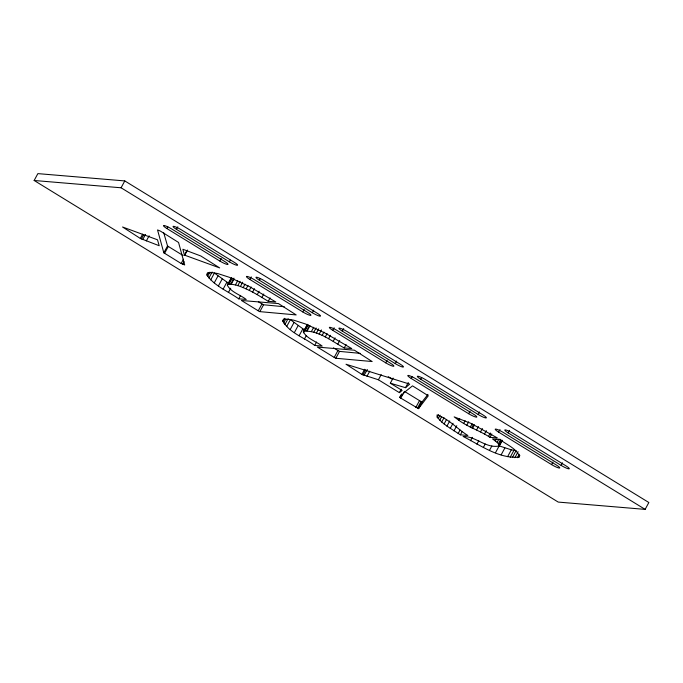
<?xml version="1.0" encoding="UTF-8"?>
<svg xmlns="http://www.w3.org/2000/svg" width="683" height="683" viewBox="0 0 683 683"><rect width="100%" height="100%" fill="white"/><g stroke="black" fill="none" stroke-linecap="round" stroke-linejoin="round"><path stroke-width="1.02" d="M499.495 445.384L497.147 442.345L492.554 438.956L500.016 439.579C506.573 444.684 516.058 448.227 519.532 456.176L518.943 457.2C498.744 458.737 480.422 445.222 463.108 436.48C475.829 436.104 486.091 448.791 499.247 445.973L502.278 440.236M282.745 320.677L284.094 319.413L289.054 319.371L293.741 320.173L305.634 324.024L325.347 333.21L351.754 348.569L344.232 347.937C331.699 341.201 318.722 330.333 303.79 331.178L303.303 331.836C307 338.862 316.22 341.329 322.18 346.085L314.718 345.453C304.405 337.504 288.9 332.826 282.745 320.677L283.676 318.961M34.15 180.483L37.864 173.619L124.784 180.918L648.85 502.517L645.136 509.381L558.216 502.082L34.15 180.483L121.079 187.782L645.136 509.381M121.079 187.782L124.784 180.918M140.331 238.444L122.547 226.995L157.483 239.784L159.207 245.735L140.331 238.444L142.653 234.158M141.355 238.999L143.678 234.713M142.704 239.596L145.479 234.457M146.333 240.937L149.116 235.797M166.9 228.549A6.582 1.016 28.4 0 1 163.988 225.501A6.582 1.016 28.4 0 1 171.672 228.95L224.613 261.435A6.582 1.016 28.4 0 1 227.516 264.483A6.582 1.016 28.4 0 1 219.832 261.034L166.9 228.549L167.822 226.833M163.818 252.812L157.534 229.932L160.377 231.076L178.553 242.456L184.692 264.97L181.157 263.493L163.818 252.812L167.531 245.948L163.749 232.809M176.453 229.351A6.582 1.016 28.4 0 1 173.542 226.304A6.582 1.016 28.4 0 1 181.226 229.753L234.158 262.238A6.582 1.016 28.4 0 1 237.069 265.286A6.582 1.016 28.4 0 1 229.386 261.837L176.453 229.351L177.845 226.773M164.586 253.325L168.3 246.461L167.531 245.948M184.384 254.99L182.882 249.252L200.845 255.988L219.661 267.907L184.717 255.194L186.707 250.704M184.717 255.194L187.501 250.046M181.157 263.493L183.479 259.207M182.643 264.312L184.034 261.743M231.238 279.287L231.042 278.357L227.328 285.221C231.025 292.239 240.254 294.706 246.213 299.461L238.751 298.838C228.105 291.317 214.556 286.126 206.932 275.104L208.324 272.526M207.641 276.427L209.954 272.133M208.896 278.024L212.14 272.022M219.832 261.034L221.224 258.456M210.706 279.902L214.419 273.038L229.479 283.957M214.274 282.847L217.979 275.983M229.386 261.837L230.316 260.121M218.415 285.921L222.12 279.065M223.128 289.14L226.833 282.275M227.328 285.221L231.528 277.699M227.823 284.555L229.001 284.171L232.246 278.169M229.001 284.171L230.7 284.162L233.945 278.152M230.7 284.162L231.238 284.205L234.021 279.057M228.412 292.495L230.734 288.2M231.238 284.205L235.439 284.939L237.752 280.653M235.439 284.939L237.821 285.614L240.143 281.328M237.821 285.614L240.399 286.501L242.721 282.207M240.399 286.501L243.165 287.586L245.026 284.162M238.751 298.838L240.604 295.406M249.833 279.441A6.582 1.016 28.4 0 1 246.922 276.393A6.582 1.016 28.4 0 1 254.605 279.842L307.538 312.327A6.582 1.016 28.4 0 1 310.449 315.375A6.582 1.016 28.4 0 1 302.765 311.926L249.833 279.441L251.224 276.871M243.165 287.586L246.128 288.883L247.98 285.451M246.128 288.883L249.278 290.386L251.131 286.962M249.278 290.386L252.608 292.102L254.469 288.67M259.378 280.243A6.582 1.016 28.4 0 1 256.475 277.196A6.582 1.016 28.4 0 1 264.159 280.645L317.091 313.13A6.582 1.016 28.4 0 1 320.003 316.178A6.582 1.016 28.4 0 1 312.319 312.729L259.378 280.243L260.308 278.527M206.932 275.104L207.171 273.285L208.127 272.79L213.079 272.748L217.775 273.55L229.659 277.4L249.38 286.587L275.787 301.946L268.257 301.314L257.243 294.646L259.096 291.223M261.905 297.421L263.766 293.989M258.242 310.799L241.406 300.469L278.442 303.576L296.183 314.923L259.847 311.636L258.242 310.799L261.948 303.935L258.405 301.758M259.847 311.636L263.561 304.772L284.29 306.752M268.257 301.314L270.109 297.882M282.899 321.719L284.76 318.295M283.607 323.042L285.929 318.756M284.871 324.647L288.115 318.637M286.681 326.517L290.386 319.661L304.567 330.017M290.241 329.462L293.955 322.607M302.765 311.926L304.157 309.348M294.382 332.544L298.095 325.68M299.094 335.763L302.808 328.899M312.319 312.729L313.71 310.15M303.303 331.836L307.504 324.314L303.79 331.178M303.5 332.775L304.43 331.059M305.822 328.48L307.213 325.911L307.009 324.98M304.968 330.794L308.212 324.792M306.676 330.777L309.459 325.637M307.205 330.828L309.988 325.68M304.379 339.109L306.24 335.686M311.405 331.562L313.728 327.268M313.796 332.237L316.109 327.951M316.374 333.116L318.688 328.83M319.14 334.209L321.454 329.923M314.718 345.453L316.571 342.021M322.094 335.507L323.955 332.075M325.245 337.009L327.097 333.577M332.766 330.333A6.582 1.016 28.4 0 1 329.855 327.285A6.582 1.016 28.4 0 1 337.539 330.734L390.471 363.219A6.582 1.016 28.4 0 1 393.382 366.267A6.582 1.016 28.4 0 1 385.699 362.818L332.766 330.333L334.149 327.763M328.583 338.717L330.435 335.293M333.21 341.269L335.063 337.837M342.311 331.135A6.582 1.016 28.4 0 1 339.408 328.088A6.582 1.016 28.4 0 1 347.092 331.537L400.025 364.022A6.582 1.016 28.4 0 1 402.936 367.07A6.582 1.016 28.4 0 1 395.252 363.621L342.311 331.135L343.703 328.566M337.88 344.036L339.733 340.604M334.209 357.414L317.373 347.084L354.417 350.2L372.15 361.538L335.823 358.259L334.209 357.414L337.923 350.558L333.492 347.835M335.823 358.259L339.528 351.395L360.257 353.367M344.232 347.937L346.085 344.505M393.109 378.058L390.326 383.206L402.133 390.454L399.384 392.648L378.416 379.782L361.896 374.404L364.679 369.264M362.886 374.941L365.67 369.793M364.065 375.437L367.317 369.435M366.967 376.316L369.751 371.168M385.699 362.818L387.09 360.248M378.416 379.782L381.199 374.634M395.252 363.621L396.644 361.051M399.384 392.648L401.237 389.216M399.666 397.446L404.729 392.085L412.515 385.852L428.292 395.781L418.491 408.647L399.666 397.446L401.519 394.014M390.326 383.206L405.506 387.688L408.289 382.54M411.192 378.459A6.582 1.016 28.4 0 1 408.28 375.411A6.582 1.016 28.4 0 1 415.964 378.86L473.404 414.111A6.582 1.016 28.4 0 1 476.316 417.159A6.582 1.016 28.4 0 1 468.632 413.71L411.192 378.459L412.114 376.743M400.733 398.24L404.438 391.376M420.745 379.261A6.582 1.016 28.4 0 1 417.834 376.213A6.582 1.016 28.4 0 1 425.518 379.663L482.958 414.914A6.582 1.016 28.4 0 1 485.861 417.962A6.582 1.016 28.4 0 1 478.185 414.513L420.745 379.261L421.667 377.545M415.793 407.478L419.499 400.622L405.326 391.922M417.398 408.314L421.112 401.459L422.205 401.783L427.951 394.407M418.363 408.63L422.068 401.775M418.491 408.647L422.205 401.783M437.163 417.176L437.077 414.897C449.175 419.149 457.269 429.001 467.846 435.472L460.385 434.84L446.947 426.115L441.696 422.034L437.163 417.176L438.554 414.598M438.23 418.628L440.083 415.196M439.741 420.25L441.594 416.818M441.696 422.034L444.01 417.748M444.095 423.989L446.417 419.704M446.947 426.115L449.73 420.967M450.242 428.403L453.025 423.255M458.78 420.241L454.169 416.878L470.946 423.375L497.42 437.957L489.959 437.325C480.029 430.742 468.436 427.31 458.78 420.241L459.71 418.525M453.982 430.862L456.765 425.714M468.632 413.71L470.024 411.14M458.165 433.483L460.026 430.051M463.731 423.315L465.123 420.745M460.385 434.84L462.237 431.417M466.83 425.219L468.692 421.787M470.271 427.182L472.132 423.75M478.185 414.513L479.577 411.943M471.611 427.814L473.464 424.382M472.696 428.215L474.548 424.783M470.527 440.748L472.38 437.316M476.597 429.957L478.45 426.534M480.533 431.912L482.386 428.48M476.913 444.206L478.766 440.783M484.495 434.064L486.347 430.631M488.482 436.42L490.334 432.988M483.351 447.433L485.203 444.01M489.959 437.325L491.811 433.901M498.624 432.117A6.582 1.016 28.4 0 1 495.721 429.069A6.582 1.016 28.4 0 1 503.405 432.518L556.338 465.003A6.582 1.016 28.4 0 1 559.24 468.051A6.582 1.016 28.4 0 1 551.565 464.602L498.624 432.117L500.016 429.547M489.532 450.285L491.854 445.999M495.337 440.911L496.259 439.195M497.147 442.345L499 438.913M498.445 443.566L500.759 439.28M499.222 444.582L501.544 440.296M498.488 446.349L501.271 441.201M495.465 452.752L499.179 445.897L511.319 449.824L516.1 450.652L512.387 457.516M499.247 445.973L502.031 440.825M508.178 432.92A6.582 1.016 28.4 0 1 505.275 429.872A6.582 1.016 28.4 0 1 512.959 433.321L565.891 465.806A6.582 1.016 28.4 0 1 568.794 468.854A6.582 1.016 28.4 0 1 561.119 465.405L508.178 432.92L509.569 430.35M501.143 454.852L504.857 447.988M507.614 456.679L511.319 449.824M510.21 457.226L513.923 450.362M514.854 457.721L518.098 451.719M517.381 457.721L519.234 454.289M518.943 457.2L519.865 455.484M551.565 464.602L552.957 462.032M561.119 465.405L562.51 462.835M405.506 387.688L409.715 384.128L346.008 364.235L361.896 374.404M261.948 303.935L263.561 304.772M337.923 350.558L339.528 351.395M419.499 400.622L421.112 401.459M252.608 292.102L257.243 294.646M388.243 376.674L392.614 379.355M168.3 246.461L183.129 255.562"/></g></svg>
